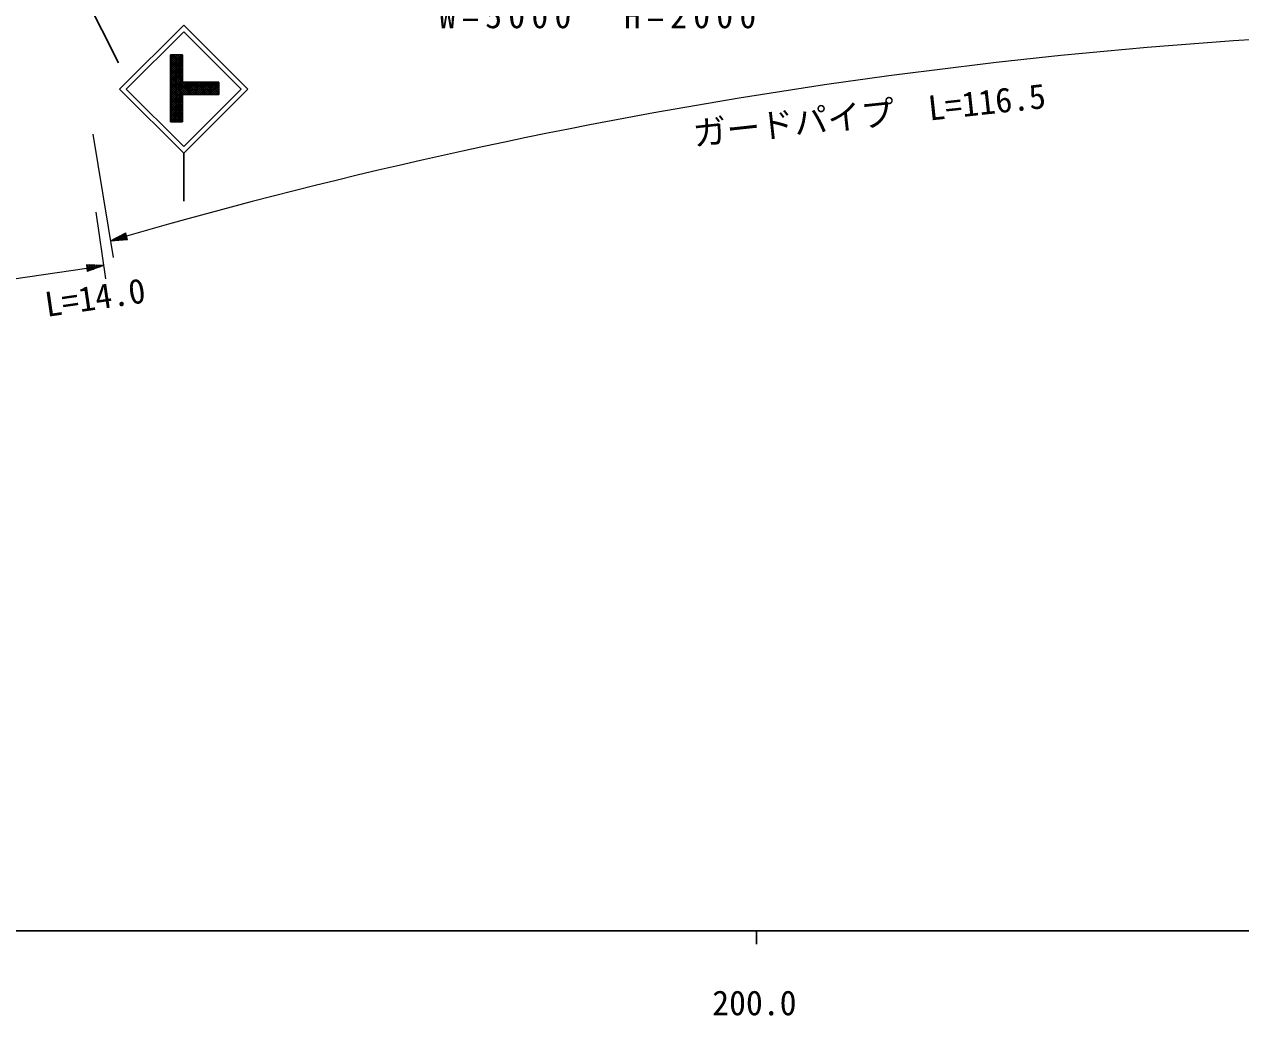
# Model space of a CAD drawing. Units: millimetres, scale not verified. Extents: x 40000 to 680000, y 20000 to 380000.
# Drawn here: x 213854 to 303807, y 198715 to 272030 of the extents above; entities that cross this region are included whole.
import ezdxf
from ezdxf.enums import TextEntityAlignment as Align

# ---------------------------------------------------------------- set-up
doc = ezdxf.new("R2010")
doc.units = ezdxf.units.MM
doc.header["$LTSCALE"] = 1000
for name, color, linetype, lineweight in [('M-STR-HTXT', 7, 'Continuous', 13), ('M-STR-STRC', 7, 'Continuous', 25), ('M-TTL-BAND', 7, 'Continuous', 25)]:
    doc.layers.add(name, color=color, linetype=linetype, lineweight=lineweight)
doc.styles.add('ＭＳ ゴシック', font='')
doc.styles.get('ＭＳ ゴシック').set_extended_font_data('MS Gothic')

msp = doc.modelspace()

# ---------------------------------------------------------------- linework, layer by layer
at = {"layer": 'M-STR-HTXT'}
for p, q in [((218918, 263912), (220423, 254778)), ((219135, 258145), (219859, 253198)), ((220219, 256018), (221349, 256607)), ((220219, 256018), (221419, 256367)), ((221405, 256415), (220445, 256135)), ((220671, 256253), (221391, 256463)), ((221377, 256511), (220897, 256371)), ((221123, 256489), (221363, 256559)), ((221489, 256127), (221349, 256607)), ((220219, 256018), (221489, 256127)), ((221433, 256319), (220473, 256039)), ((220727, 256061), (221447, 256271)), ((221461, 256223), (220981, 256083)), ((221235, 256105), (221475, 256175)), ((201737, 251555), (218477, 254006)), ((219714, 254187), (218441, 254254)), ((218441, 254254), (218513, 253759)), ((218696, 254240), (218448, 254204)), ((218456, 254155), (218950, 254227)), ((219205, 254214), (218463, 254105)), ((218470, 254056), (219459, 254201)), ((219714, 254187), (218477, 254006)), ((218485, 253957), (219474, 254102)), ((219234, 254016), (218492, 253907)), ((218499, 253858), (218994, 253930)), ((218754, 253845), (218506, 253808)), ((219714, 254187), (218513, 253759))]:
    msp.add_line(p, q, dxfattribs=at)
msp.add_arc((330206, -121209), 392934, 91.12647, 106.07271, dxfattribs=at)
at = {"layer": 'M-STR-STRC'}
for p, q in [((209180, 292212), (220831, 269171)), ((220902, 267242), (225639, 271980)), ((225639, 271980), (230377, 267242)), ((221397, 267242), (225639, 271485)), ((225639, 271485), (229882, 267242)), ((224657, 269780), (224657, 264815)), ((225557, 269780), (224657, 269780)), ((224657, 268947), (225491, 269780)), ((224657, 269088), (225349, 269780)), ((224657, 269230), (225208, 269780)), ((224657, 269371), (225066, 269780)), ((224657, 269512), (224925, 269780)), ((224657, 269654), (224784, 269780)), ((225557, 268864), (224657, 269764)), ((224657, 268805), (225557, 269705)), ((225557, 268722), (224657, 269622)), ((224657, 268664), (225557, 269564)), ((225557, 268581), (224657, 269481)), ((224657, 268522), (225557, 269422)), ((225557, 268440), (224657, 269340)), ((224657, 268381), (225557, 269281)), ((225557, 268298), (224657, 269198)), ((224657, 268240), (225557, 269140)), ((225557, 268157), (224657, 269057)), ((224657, 268098), (225557, 268998)), ((225557, 269005), (224782, 269780)), ((225557, 269147), (224923, 269780)), ((225557, 269288), (225065, 269780)), ((225557, 269430), (225206, 269780)), ((225557, 269571), (225348, 269780)), ((225557, 269712), (225489, 269780)), ((225557, 269780), (225557, 267748)), ((225557, 268015), (224657, 268915)), ((224657, 267957), (225557, 268857)), ((225557, 267874), (224657, 268774)), ((224657, 267815), (225557, 268715)), ((226442, 266848), (224657, 268632)), ((224657, 267674), (225557, 268574)), ((226300, 266848), (224657, 268491)), ((224657, 267532), (225557, 268432)), ((226159, 266848), (224657, 268350)), ((224657, 267391), (225557, 268291)), ((226017, 266848), (224657, 268208)), ((224657, 267250), (225557, 268150)), ((225876, 266848), (224657, 268067)), ((220902, 267242), (225639, 262505)), ((221397, 267242), (225639, 263000)), ((224657, 267108), (225557, 268008)), ((225734, 266848), (224657, 267925)), ((224657, 266967), (225557, 267867)), ((225593, 266848), (224657, 267784)), ((224657, 265977), (226428, 267748)), ((224657, 266118), (226287, 267748)), ((224657, 266260), (226145, 267748)), ((224657, 266401), (226004, 267748)), ((224657, 266542), (225862, 267748)), ((224657, 266684), (225721, 267748)), ((224657, 266825), (225580, 267748)), ((225557, 266742), (224657, 267642)), ((225557, 266601), (224657, 267501)), ((225557, 266460), (224657, 267360)), ((225557, 266318), (224657, 267218)), ((225557, 267748), (228250, 267748)), ((225639, 263000), (229882, 267242)), ((225639, 262505), (230377, 267242)), ((225670, 266848), (226570, 267748)), ((226583, 266848), (225683, 267748)), ((225811, 266848), (226711, 267748)), ((226724, 266848), (225824, 267748)), ((225952, 266848), (226852, 267748)), ((226866, 266848), (225966, 267748)), ((226094, 266848), (226994, 267748)), ((227007, 266848), (226107, 267748)), ((226235, 266848), (227135, 267748)), ((227149, 266848), (226249, 267748)), ((226377, 266848), (227277, 267748)), ((227290, 266848), (226390, 267748)), ((226518, 266848), (227418, 267748)), ((227432, 266848), (226532, 267748)), ((226660, 266848), (227560, 267748)), ((227573, 266848), (226673, 267748)), ((226801, 266848), (227701, 267748)), ((227714, 266848), (226814, 267748)), ((226942, 266848), (227842, 267748)), ((227856, 266848), (226956, 267748)), ((227084, 266848), (227984, 267748)), ((227997, 266848), (227097, 267748)), ((227225, 266848), (228125, 267748)), ((228139, 266848), (227239, 267748)), ((227367, 266848), (228250, 267731)), ((228250, 266878), (227380, 267748)), ((227508, 266848), (228250, 267590)), ((228250, 267020), (227522, 267748)), ((227649, 266848), (228250, 267448)), ((228250, 267161), (227663, 267748)), ((227791, 266848), (228250, 267307)), ((228250, 267302), (227804, 267748)), ((227932, 266848), (228250, 267165)), ((228250, 267444), (227946, 267748)), ((228250, 267585), (228087, 267748)), ((228250, 267727), (228229, 267748)), ((228250, 267748), (228250, 266848)), ((225557, 266177), (224657, 267077)), ((225557, 266035), (224657, 266935)), ((225557, 265894), (224657, 266794)), ((224657, 265835), (225557, 266735)), ((225557, 265752), (224657, 266652)), ((224657, 265694), (225557, 266594)), ((225557, 265611), (224657, 266511)), ((224657, 265552), (225557, 266452)), ((225557, 265469), (224657, 266369)), ((224657, 265411), (225557, 266311)), ((228250, 266848), (225557, 266848)), ((225557, 266848), (225557, 264815)), ((228074, 266848), (228250, 267024)), ((228215, 266848), (228250, 266883)), ((225557, 265328), (224657, 266228)), ((224657, 265270), (225557, 266170)), ((225557, 265187), (224657, 266087)), ((224657, 265128), (225557, 266028)), ((225557, 265045), (224657, 265945)), ((224657, 264987), (225557, 265887)), ((225557, 264904), (224657, 265804)), ((224657, 264845), (225557, 265745)), ((225504, 264815), (224657, 265662)), ((225363, 264815), (224657, 265521)), ((225221, 264815), (224657, 265379)), ((224768, 264815), (225557, 265604)), ((224910, 264815), (225557, 265462)), ((225080, 264815), (224657, 265238)), ((224938, 264815), (224657, 265097)), ((224797, 264815), (224657, 264955)), ((225557, 264815), (224657, 264815)), ((225051, 264815), (225557, 265321)), ((225193, 264815), (225557, 265180)), ((225334, 264815), (225557, 265038)), ((225476, 264815), (225557, 264897)), ((225639, 262505), (225639, 258949))]:
    msp.add_line(p, q, dxfattribs=at)
at = {"layer": 'M-TTL-BAND'}
for p, q in [((40000, 205000), (579000, 205000)), ((268000, 205000), (268000, 204000))]:
    msp.add_line(p, q, dxfattribs=at)

# ---------------------------------------------------------------- texts
at = {"layer": 'M-STR-HTXT', "style": 'ＭＳ ゴシック'}
for s, rotation, p in [('ガードパイプ  L=116.5', 6.179, (276495, 263893)), ('ガードパイプ  L=14.0', 8.331, (210643, 249120))]:
    msp.add_text(s, height=1833, rotation=rotation, dxfattribs=at).set_placement(p, align=Align.BOTTOM_CENTER)
at = {"layer": 'M-STR-HTXT', "insert": (256482, 271713), "char_height": 1833, "attachment_point": 8, "style": 'ＭＳ ゴシック'}
msp.add_mtext('\\T1.37;W=5000\u3000H=2000', dxfattribs=at)
at = {"layer": 'M-TTL-BAND', "style": 'ＭＳ ゴシック'}
msp.add_text('200.0', height=1833, dxfattribs=at).set_placement((267844, 198195), align=Align.BOTTOM_CENTER)

doc.saveas('drawing.dxf')
